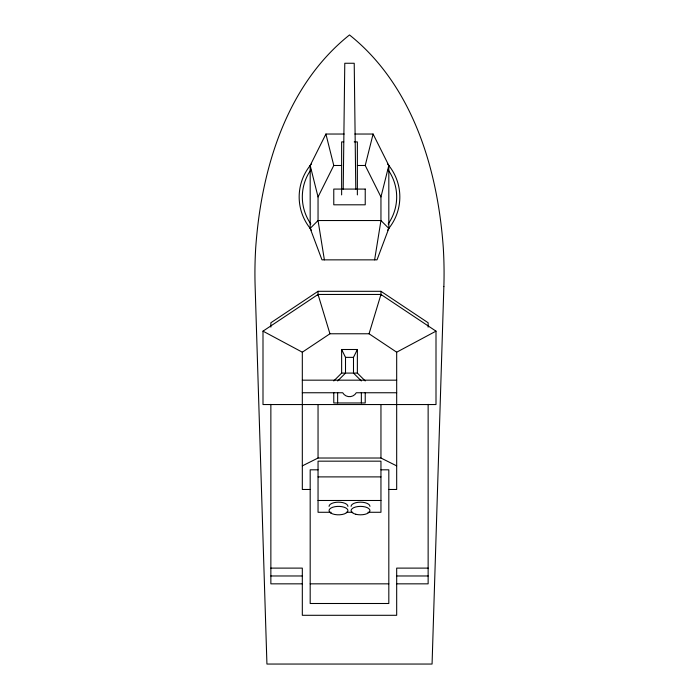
<?xml version="1.0" encoding="UTF-8"?>
<svg xmlns="http://www.w3.org/2000/svg" width="699" height="699" viewBox="0 0 699 699"><rect width="100%" height="100%" fill="white"/><g stroke="black" fill="none" stroke-linecap="round" stroke-linejoin="round"><path stroke-width="1.05" d="M343.209 189.08L344.782 63.26L354.218 63.26L355.791 189.08M374.62 259.853L380.955 220.535L380.955 196.943L388.819 165.488L373.091 134.033L354.865 134.033M380.955 196.943L365.228 165.488L373.091 134.033M310.181 489.475L302.317 489.475L302.317 352.191L329.945 333.773L369.055 333.773L380.955 294.454L318.045 294.454L262.999 331.151L262.999 404.546L436.001 404.546L436.001 331.151L380.955 294.454M361.357 380.955L353.493 373.091L353.493 357.364L357.364 349.5L341.636 349.5L341.636 373.091L333.773 380.955M388.819 165.488L388.819 228.398L377.023 259.853L321.977 259.853L310.181 228.398L310.181 165.488L325.909 134.033L344.135 134.033M324.38 259.853L318.045 220.535L318.045 196.943L333.773 165.488L325.909 134.033M387.692 230.268L388.819 228.398L380.955 220.535L318.045 220.535L310.181 228.398L311.308 230.268M337.643 380.955L345.507 373.091L345.507 357.364L341.636 349.5M428.137 327.115L428.137 322.763L380.955 291.308L318.045 291.308L270.863 322.763L270.863 327.115M388.819 489.475L396.683 489.475L396.683 352.191L436.001 331.151M302.317 465.884L318.045 458.02L380.955 458.02L396.683 465.884M343.733 141.897L341.636 141.897L341.636 194.907M354.218 141.897L357.364 141.897L357.364 194.907M333.773 165.488L341.636 165.488M357.364 165.488L365.228 165.488M345.507 357.364L353.493 357.364M341.636 373.091L357.364 373.091L365.228 380.955M302.317 380.169L396.683 380.169M302.317 392.751L342.693 392.751A7.864 7.864 0 0 0 356.307 392.751L396.683 392.751M318.045 469.815L310.181 469.815L310.181 603.499L388.819 603.499L388.819 469.815L380.955 469.815M318.045 476.893L380.955 476.893M318.045 500.484L380.955 500.484M331.064 512.28L318.045 512.28L318.045 461.165L380.955 461.165L380.955 512.28L367.936 512.28M346.25 512.28L352.75 512.28M270.863 568.112L302.317 568.112L302.317 615.295L396.683 615.295L396.683 568.112L428.137 568.112M270.863 575.976L302.317 575.976M396.683 575.976L428.137 575.976M302.317 583.84L270.863 583.84L270.863 404.354M310.181 583.84L388.819 583.84M396.683 583.84L428.137 583.84L428.137 404.354M262.999 331.151L302.317 352.191M369.055 333.773L396.683 352.191M318.045 294.454L329.945 333.773M310.181 165.488L318.045 196.943M380.955 291.308L380.955 295.502M380.955 404.546L380.955 458.02M365.228 392.488L365.228 402.974L333.773 402.974L333.773 392.488M361.357 392.488L361.357 402.974M357.364 349.5L357.364 373.091M337.643 392.488L337.643 402.974M318.045 291.308L318.045 295.502M318.045 404.546L318.045 458.02M351.073 506.382A9.437 4.22 0 0 1 360.509 502.162A9.437 4.22 0 0 1 369.946 506.382M329.054 506.382A9.437 4.22 0 0 1 338.491 502.162A9.437 4.22 0 0 1 347.927 506.382M388.146 169.883A47.183 47.183 0 0 1 388.146 224.003M310.854 224.003A47.183 47.183 0 0 1 310.854 169.883M387.648 164.116A50.328 50.328 0 0 1 388.26 229.054M310.74 229.054A50.328 50.328 0 0 1 311.352 164.116M443.865 286.59L432.069 664.05L266.931 664.05L255.135 286.59A421.13 421.13 0 0 1 255.712 247.734C261.243 169.665 286.083 85.558 349.5 34.95C412.917 85.558 437.757 169.665 443.288 247.734A421.13 421.13 0 0 1 443.865 286.59M365.228 189.08L333.773 189.08L333.773 204.807L365.228 204.807L365.228 189.08M355.791 514.254A9.437 4.22 0 0 0 369.946 510.602A9.437 4.22 0 0 0 355.791 506.95A9.437 4.22 0 0 0 355.791 514.254M331.003 513.171A9.437 4.22 0 0 0 347.211 512.218A9.437 4.22 0 0 0 337.259 506.417A9.437 4.22 0 0 0 331.003 513.171"/></g></svg>
